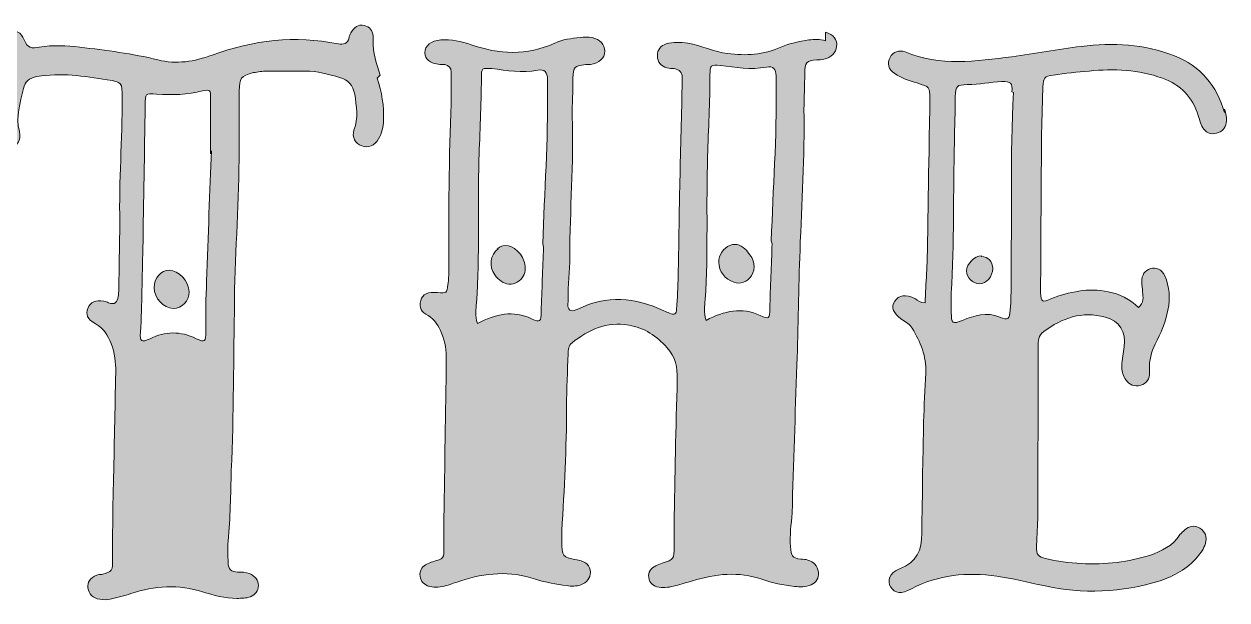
# Model space of a CAD drawing. Header units: inches. Extents: x 168 to 913, y -876 to -204.
# Drawn here: x 540.6 to 901.6, y -657.8 to -484.9 of the extents above; entities that cross this region are included whole.
import ezdxf

# ---------------------------------------------------------------- set-up
doc = ezdxf.new("R2010")
doc.units = ezdxf.units.IN
doc.header["$MEASUREMENT"] = 0
doc.layers.add('Layer 1', color=7, linetype='Continuous')

# ---------------------------------------------------------------- blocks, each defined once
blk = doc.blocks.new('block 3')
at = {"layer": 'Layer 1', "true_color": 0x040404}
h = blk.add_hatch(color=18, dxfattribs=at)
h.dxf.hatch_style = 2
edge = h.paths.add_edge_path()
edge.add_spline(control_points=[(646.55, -501.18), (647.98, -505.24), (648.7, -509.54), (648.46, -513.85), (648.46, -515.76), (647.98, -517.67), (647.03, -519.35), (645.83, -521.5), (643.92, -522.22), (642.01, -521.5), (640.09, -520.78), (638.9, -518.87), (639.62, -516.72), (641.05, -513.13), (640.33, -509.54), (639.85, -505.96), (639.38, -503.33), (637.94, -501.66), (635.31, -500.94), (631.97, -499.98), (628.62, -499.03), (625.03, -499.03), (621.21, -499.03), (617.38, -499.03), (613.56, -499.03), (612.12, -499.03), (610.69, -499.27), (609.49, -499.5), (605.67, -500.46), (605.19, -501.18), (605.19, -505), (605.19, -510.02), (605.19, -515.04), (605.19, -520.06), (605.19, -534.89), (604.23, -549.71), (603.76, -564.53), (603.76, -565.73), (603.76, -566.92), (603.76, -568.12), (603.52, -585.09), (603.52, -602.06), (602.8, -619.04), (602.56, -625.97), (602.56, -633.14), (601.84, -640.08), (601.61, -642.23), (601.84, -644.38), (601.84, -646.53), (601.84, -648.45), (602.8, -649.4), (604.71, -649.4), (605.91, -649.4), (607.1, -649.4), (608.3, -649.88), (609.97, -650.6), (610.93, -651.79), (610.93, -653.47), (610.93, -655.14), (609.97, -656.09), (608.54, -656.81), (607.34, -657.29), (605.91, -657.29), (604.47, -657.29), (600.89, -657.29), (597.54, -656.33), (594.19, -655.38), (587.02, -652.99), (579.85, -653.47), (572.68, -655.86), (570.76, -656.57), (568.61, -657.05), (566.46, -657.53), (565.5, -657.77), (564.31, -657.77), (563.35, -657.53), (561.2, -657.29), (560.01, -655.86), (559.77, -654.18), (559.53, -652.51), (560.48, -651.08), (562.4, -650.36), (562.88, -650.12), (563.35, -650.12), (563.83, -650.12), (567.18, -649.16), (567.18, -649.16), (567.18, -645.34), (567.18, -637.93), (567.18, -630.51), (567.42, -623.1), (567.66, -611.87), (567.89, -600.63), (568.13, -589.39), (568.13, -586.53), (567.89, -583.66), (566.7, -580.79), (565.74, -578.4), (564.55, -576.24), (561.92, -574.81), (559.53, -573.62), (559.05, -571.94), (559.77, -570.27), (560.48, -568.36), (562.16, -567.64), (564.55, -568.12), (565.03, -568.12), (565.5, -568.36), (565.98, -568.6), (567.89, -569.31), (568.61, -568.36), (568.85, -566.68), (569.09, -565.25), (569.09, -563.81), (569.09, -562.38), (569.09, -556.4), (569.33, -550.43), (569.33, -544.45), (569.09, -532.02), (570.05, -519.59), (570.05, -507.15), (570.05, -502.37), (570.05, -502.37), (565.5, -501.66), (558.57, -500.46), (551.64, -499.5), (544.47, -500.7), (542.07, -501.18), (540.88, -502.13), (540.4, -504.29), (539.45, -508.59), (538.01, -512.65), (539.21, -517.2), (539.92, -519.83), (538.49, -521.74), (536.34, -522.22), (534.43, -522.69), (532.27, -521.5), (531.32, -519.11), (530.36, -516.48), (529.88, -513.85), (530.36, -511.22), (530.84, -508.83), (531.32, -506.44), (532.03, -504.05), (533.23, -499.98), (534.19, -495.92), (533.95, -491.62), (533.71, -488.99), (534.66, -487.55), (536.34, -487.07), (538.01, -486.6), (539.69, -487.31), (540.64, -489.7), (541.6, -492.09), (543.03, -492.33), (545.18, -491.85), (549.25, -491.14), (553.31, -491.38), (557.38, -491.85), (565.27, -492.81), (573.16, -493.77), (580.8, -495.68), (586.3, -497.11), (591.8, -496.16), (597.06, -494.24), (609.49, -489.7), (621.92, -488.27), (634.83, -490.9), (636.51, -491.14), (637.7, -490.9), (638.18, -488.99), (638.18, -488.51), (638.42, -488.03), (638.66, -487.55), (639.62, -485.88), (640.81, -484.92), (642.73, -485.4), (644.4, -485.64), (645.12, -486.83), (645.35, -488.51), (645.35, -488.99), (645.35, -489.46), (645.35, -489.94), (645.35, -493.53), (646.31, -496.87), (647.51, -500.22), (647.51, -500.22), (646.55, -501.18), (646.55, -501.18)], knot_values=[0, 0, 0, 0, 1, 1, 1, 2, 2, 2, 3, 3, 3, 4, 4, 4, 5, 5, 5, 6, 6, 6, 7, 7, 7, 8, 8, 8, 9, 9, 9, 10, 10, 10, 11, 11, 11, 12, 12, 12, 13, 13, 13, 14, 14, 14, 15, 15, 15, 16, 16, 16, 17, 17, 17, 18, 18, 18, 19, 19, 19, 20, 20, 20, 21, 21, 21, 22, 22, 22, 23, 23, 23, 24, 24, 24, 25, 25, 25, 26, 26, 26, 27, 27, 27, 28, 28, 28, 29, 29, 29, 30, 30, 30, 31, 31, 31, 32, 32, 32, 33, 33, 33, 34, 34, 34, 35, 35, 35, 36, 36, 36, 37, 37, 37, 38, 38, 38, 39, 39, 39, 40, 40, 40, 41, 41, 41, 42, 42, 42, 43, 43, 43, 44, 44, 44, 45, 45, 45, 46, 46, 46, 47, 47, 47, 48, 48, 48, 49, 49, 49, 50, 50, 50, 51, 51, 51, 52, 52, 52, 53, 53, 53, 54, 54, 54, 55, 55, 55, 56, 56, 56, 57, 57, 57, 58, 58, 58, 59, 59, 59, 60, 60, 60, 61, 61, 61, 62, 62, 62, 63, 63, 63, 63], degree=3, periodic=1)
edge = h.paths.add_edge_path()
edge.add_spline(control_points=[(596.58, -523.89), (596.58, -517.2), (596.58, -512.17), (596.58, -507.15), (596.58, -504.76), (596.58, -504.53), (594.19, -505), (589.65, -506.2), (585.11, -506.2), (580.33, -505.96), (576.98, -505.72), (576.98, -505.72), (576.98, -509.31), (576.74, -523.65), (576.5, -537.99), (576.26, -552.34), (576.02, -560.71), (576.02, -569.07), (575.55, -577.44), (575.31, -580.31), (575.79, -580.55), (578.41, -579.35), (582.96, -577.2), (587.5, -576.96), (592.28, -579.35), (594.91, -580.55), (595.15, -580.31), (595.15, -577.2), (595.15, -572.18), (595.15, -567.16), (595.39, -562.14), (595.87, -548.51), (596.34, -534.89), (596.82, -522.93), (596.82, -522.93), (596.58, -523.89), (596.58, -523.89)], knot_values=[0, 0, 0, 0, 1, 1, 1, 2, 2, 2, 3, 3, 3, 4, 4, 4, 5, 5, 5, 6, 6, 6, 7, 7, 7, 8, 8, 8, 9, 9, 9, 10, 10, 10, 11, 11, 11, 12, 12, 12, 12], degree=3, periodic=1)
edge = h.paths.add_edge_path()
edge.add_spline(control_points=[(590.13, -565.25), (590.13, -568.12), (587.98, -570.27), (585.35, -570.27), (582.48, -570.27), (579.61, -567.16), (579.61, -564.05), (579.61, -561.18), (581.76, -558.79), (584.15, -558.79), (587.02, -558.79), (590.13, -562.14), (590.13, -565.25)], knot_values=[0, 0, 0, 0, 1, 1, 1, 2, 2, 2, 3, 3, 3, 4, 4, 4, 4], degree=3, periodic=1)
h = blk.add_hatch(color=18, dxfattribs=at)
h.dxf.hatch_style = 2
edge = h.paths.add_edge_path()
edge.add_spline(control_points=[(781.14, -487.31), (783.53, -488.03), (784.72, -489.7), (784.49, -491.62), (784.25, -493.53), (782.81, -494.96), (780.66, -495.44), (779.94, -495.68), (779.23, -495.68), (778.51, -495.68), (775.4, -495.92), (774.92, -496.4), (774.92, -499.74), (774.92, -503.33), (774.68, -506.92), (774.68, -510.5), (774.92, -524.61), (773.97, -538.71), (773.49, -552.82), (773.01, -564.29), (773.01, -575.77), (772.53, -587.24), (772.05, -602.06), (771.58, -616.89), (771.1, -631.71), (770.86, -635.06), (770.38, -638.4), (770.62, -641.75), (770.86, -644.62), (771.1, -645.1), (773.73, -645.57), (774.44, -645.57), (775.16, -645.57), (775.88, -645.81), (777.55, -646.29), (778.75, -647.49), (778.99, -649.4), (779.23, -651.31), (778.27, -652.51), (776.84, -653.23), (775.16, -653.94), (773.49, -653.94), (771.81, -653.7), (768.47, -653.23), (765.12, -652.75), (762.01, -651.55), (755.08, -649.16), (748.15, -649.88), (741.21, -652.03), (739.54, -652.51), (737.87, -652.99), (736.19, -653.47), (734.52, -653.94), (732.85, -654.18), (731.17, -653.94), (729.5, -653.7), (728.3, -652.75), (728.07, -651.08), (727.83, -649.4), (728.78, -648.21), (730.22, -647.49), (730.69, -647.25), (731.41, -647.01), (732.13, -646.77), (735.71, -645.57), (735.71, -645.57), (735.71, -641.75), (735.71, -639.6), (735.71, -637.45), (735.71, -635.3), (735.95, -620.71), (736.19, -606.13), (736.67, -591.55), (736.67, -587.96), (736.19, -584.85), (733.56, -581.98), (730.46, -578.64), (726.87, -576.01), (722.09, -575.29), (715.39, -574.09), (710.14, -576.72), (705.11, -580.55), (703.92, -581.51), (703.92, -582.7), (703.92, -583.9), (703.68, -589.15), (703.44, -594.42), (703.44, -599.67), (703.44, -612.11), (702.72, -624.54), (702.01, -636.97), (702.01, -637.93), (702.01, -638.88), (702.01, -639.84), (702.01, -644.86), (702.01, -644.86), (707.03, -645.81), (709.18, -646.29), (710.61, -647.49), (710.61, -649.4), (710.61, -651.31), (709.42, -652.51), (707.74, -653.23), (706.31, -653.7), (704.87, -653.7), (703.44, -653.47), (700.33, -652.99), (697.23, -652.51), (694.12, -651.55), (686.47, -648.92), (679.05, -649.64), (671.65, -652.03), (670.21, -652.51), (668.78, -652.99), (667.34, -653.47), (665.67, -653.94), (663.99, -654.18), (662.32, -653.7), (660.65, -653.23), (659.69, -652.27), (659.45, -650.6), (659.21, -649.16), (659.93, -647.97), (661.13, -647.25), (661.84, -646.77), (662.56, -646.53), (663.28, -646.29), (666.62, -645.34), (666.62, -645.34), (666.62, -641.75), (666.62, -638.88), (666.62, -636.01), (666.62, -633.14), (666.86, -617.36), (667.1, -601.59), (667.34, -585.81), (667.34, -582.94), (667.1, -580.31), (665.91, -577.68), (664.95, -575.53), (663.99, -573.62), (661.84, -572.42), (659.93, -571.46), (658.97, -570.03), (659.69, -567.88), (660.17, -565.97), (661.84, -565.25), (664.71, -565.49), (667.34, -565.73), (667.58, -565.73), (667.82, -563.1), (668.06, -561.66), (668.06, -560.23), (668.06, -558.79), (668.06, -547.8), (668.06, -536.8), (668.3, -525.8), (668.3, -517.91), (669.01, -510.02), (668.78, -502.13), (668.78, -501.18), (668.78, -500.22), (668.78, -499.27), (668.78, -498.07), (668.06, -497.35), (666.86, -497.11), (666.38, -497.11), (665.91, -497.11), (665.43, -497.11), (662.32, -496.63), (660.89, -495.44), (660.89, -493.53), (660.89, -491.38), (662.8, -489.94), (665.67, -489.7), (668.78, -489.46), (671.88, -490.18), (674.75, -491.14), (683.12, -494.01), (691.49, -494.48), (699.86, -490.66), (702.25, -489.46), (704.87, -489.23), (707.5, -488.99), (708.7, -488.75), (709.9, -488.75), (711.09, -488.99), (713.48, -489.46), (714.92, -491.14), (714.92, -493.05), (714.92, -495.2), (713.24, -496.63), (710.61, -497.11), (710.14, -497.11), (709.66, -497.11), (709.18, -497.11), (705.83, -497.35), (705.35, -497.83), (705.35, -501.18), (705.35, -505), (705.11, -508.83), (705.11, -512.65), (705.59, -526.76), (704.4, -540.63), (704.4, -554.73), (704.4, -559.03), (703.68, -563.33), (703.92, -567.64), (703.92, -568.6), (703.44, -569.79), (704.4, -570.75), (705.35, -571.23), (706.07, -570.75), (706.79, -570.51), (715.39, -566.2), (724, -566.92), (732.61, -570.99), (733.32, -571.23), (733.8, -571.46), (734.28, -571.7), (735.71, -572.42), (736.43, -571.94), (736.43, -570.51), (736.67, -567.16), (736.91, -563.81), (736.91, -560.47), (737.15, -551.62), (737.15, -542.78), (737.39, -533.93), (737.63, -523.89), (737.87, -513.85), (738.11, -503.81), (738.11, -502.85), (738.11, -501.9), (738.11, -500.94), (738.11, -499.5), (737.39, -498.55), (735.71, -498.31), (735, -498.31), (734.28, -498.31), (733.56, -498.07), (731.89, -497.59), (730.69, -496.4), (730.69, -494.48), (730.69, -492.57), (731.65, -491.38), (733.32, -490.9), (735.48, -490.18), (737.63, -490.42), (739.78, -490.66), (743.84, -491.38), (747.67, -493.29), (751.73, -493.77), (757.23, -494.48), (762.49, -494.24), (767.75, -491.85), (770.38, -490.66), (773.25, -490.18), (776.12, -489.7), (777.79, -489.46), (779.47, -489.46), (781.14, -489.94), (781.14, -489.94), (781.14, -487.31), (781.14, -487.31)], knot_values=[0, 0, 0, 0, 1, 1, 1, 2, 2, 2, 3, 3, 3, 4, 4, 4, 5, 5, 5, 6, 6, 6, 7, 7, 7, 8, 8, 8, 9, 9, 9, 10, 10, 10, 11, 11, 11, 12, 12, 12, 13, 13, 13, 14, 14, 14, 15, 15, 15, 16, 16, 16, 17, 17, 17, 18, 18, 18, 19, 19, 19, 20, 20, 20, 21, 21, 21, 22, 22, 22, 23, 23, 23, 24, 24, 24, 25, 25, 25, 26, 26, 26, 27, 27, 27, 28, 28, 28, 29, 29, 29, 30, 30, 30, 31, 31, 31, 32, 32, 32, 33, 33, 33, 34, 34, 34, 35, 35, 35, 36, 36, 36, 37, 37, 37, 38, 38, 38, 39, 39, 39, 40, 40, 40, 41, 41, 41, 42, 42, 42, 43, 43, 43, 44, 44, 44, 45, 45, 45, 46, 46, 46, 47, 47, 47, 48, 48, 48, 49, 49, 49, 50, 50, 50, 51, 51, 51, 52, 52, 52, 53, 53, 53, 54, 54, 54, 55, 55, 55, 56, 56, 56, 57, 57, 57, 58, 58, 58, 59, 59, 59, 60, 60, 60, 61, 61, 61, 62, 62, 62, 63, 63, 63, 64, 64, 64, 65, 65, 65, 66, 66, 66, 67, 67, 67, 68, 68, 68, 69, 69, 69, 70, 70, 70, 71, 71, 71, 72, 72, 72, 73, 73, 73, 74, 74, 74, 75, 75, 75, 76, 76, 76, 77, 77, 77, 78, 78, 78, 79, 79, 79, 80, 80, 80, 81, 81, 81, 82, 82, 82, 83, 83, 83, 84, 84, 84, 85, 85, 85, 86, 86, 86, 87, 87, 87, 88, 88, 88, 88], degree=3, periodic=1)
edge = h.paths.add_edge_path()
edge.add_spline(control_points=[(696.27, -550.9), (696.75, -535.36), (697.94, -519.83), (697.7, -504.29), (697.7, -503.33), (697.7, -502.37), (697.7, -501.42), (697.7, -499.5), (696.75, -498.31), (694.83, -498.79), (690.05, -499.74), (685.51, -498.79), (680.97, -498.31), (678.1, -498.07), (677.86, -498.07), (677.86, -501.18), (677.86, -509.31), (677.38, -517.43), (677.14, -525.56), (676.66, -539.91), (677.38, -554.25), (676.43, -568.6), (676.19, -570.51), (675.95, -572.42), (676.66, -574.81), (682.16, -571.94), (687.42, -570.75), (692.92, -573.38), (695.55, -574.57), (695.79, -574.33), (695.79, -571.23), (696.03, -564.77), (696.27, -558.32), (696.51, -551.86), (696.51, -551.86), (696.27, -550.9), (696.27, -550.9)], knot_values=[0, 0, 0, 0, 1, 1, 1, 2, 2, 2, 3, 3, 3, 4, 4, 4, 5, 5, 5, 6, 6, 6, 7, 7, 7, 8, 8, 8, 9, 9, 9, 10, 10, 10, 11, 11, 11, 12, 12, 12, 12], degree=3, periodic=1)
edge = h.paths.add_edge_path()
edge.add_spline(control_points=[(682.64, -552.34), (684.79, -550.66), (687.18, -551.14), (689.57, -554.01), (690.53, -555.21), (691.01, -556.64), (691.01, -558.32), (691.01, -559.99), (690.29, -561.42), (688.62, -562.38), (686.95, -563.33), (685.27, -563.1), (683.84, -562.14), (683.12, -561.66), (682.4, -560.94), (681.92, -560.23), (680.01, -557.6), (680.49, -554.25), (682.88, -552.34), (682.88, -552.34), (682.64, -552.34), (682.64, -552.34)], knot_values=[0, 0, 0, 0, 1, 1, 1, 2, 2, 2, 3, 3, 3, 4, 4, 4, 5, 5, 5, 6, 6, 6, 7, 7, 7, 7], degree=3, periodic=1)
edge = h.paths.add_edge_path()
edge.add_spline(control_points=[(764.88, -549.95), (765.36, -534.41), (766.56, -518.87), (766.32, -503.33), (766.32, -502.37), (766.32, -501.42), (766.32, -500.46), (766.32, -498.55), (765.36, -497.35), (763.45, -497.83), (758.67, -498.79), (754.12, -497.83), (749.58, -497.35), (746.71, -497.11), (746.47, -497.11), (746.47, -500.22), (746.47, -508.35), (745.99, -516.48), (745.76, -524.61), (745.28, -538.95), (745.99, -553.3), (745.04, -567.64), (744.8, -569.55), (744.56, -571.46), (745.28, -573.85), (750.78, -570.99), (756.04, -569.79), (761.53, -572.42), (764.16, -573.62), (764.4, -573.38), (764.4, -570.27), (764.64, -563.81), (764.88, -557.36), (765.12, -550.9), (765.12, -550.9), (764.88, -549.95), (764.88, -549.95)], knot_values=[0, 0, 0, 0, 1, 1, 1, 2, 2, 2, 3, 3, 3, 4, 4, 4, 5, 5, 5, 6, 6, 6, 7, 7, 7, 8, 8, 8, 9, 9, 9, 10, 10, 10, 11, 11, 11, 12, 12, 12, 12], degree=3, periodic=1)
edge = h.paths.add_edge_path()
edge.add_spline(control_points=[(757.71, -553.3), (759.86, -555.45), (760.34, -558.32), (758.9, -560.47), (757.71, -562.38), (755.56, -563.1), (753.65, -562.38), (751.02, -561.66), (749.1, -559.03), (749.1, -556.4), (749.1, -554.25), (750.54, -552.1), (752.45, -551.38), (754.6, -550.43), (756.04, -551.62), (757.47, -552.82), (757.47, -552.82), (757.71, -553.3), (757.71, -553.3)], knot_values=[0, 0, 0, 0, 1, 1, 1, 2, 2, 2, 3, 3, 3, 4, 4, 4, 5, 5, 5, 6, 6, 6, 6], degree=3, periodic=1)
h = blk.add_hatch(color=18, dxfattribs=at)
h.dxf.hatch_style = 2
edge = h.paths.add_edge_path()
edge.add_spline(control_points=[(900.91, -510.5), (901.38, -511.7), (901.62, -513.13), (901.38, -514.57), (901.14, -516.24), (900.19, -517.2), (898.51, -517.67), (896.84, -518.15), (895.65, -517.67), (894.69, -516.48), (893.73, -515.28), (893.5, -513.85), (893.02, -512.41), (891.34, -506.92), (887.76, -503.09), (882.26, -501.18), (875.09, -498.55), (867.68, -498.31), (860.26, -499.03), (856.68, -499.27), (853.09, -499.74), (849.51, -500.22), (846.64, -500.7), (846.64, -500.94), (846.4, -503.81), (845.68, -523.41), (845.92, -543.02), (845.68, -562.62), (845.68, -563.57), (845.68, -564.53), (845.68, -565.49), (845.92, -568.36), (846.16, -568.6), (848.79, -567.4), (854.29, -565.25), (860.02, -564.05), (866, -565.25), (869.35, -565.97), (872.46, -567.4), (875.09, -570.03), (876.76, -568.6), (876.52, -566.92), (876.28, -565.25), (876.28, -564.29), (876.04, -563.33), (876.04, -562.38), (876.04, -560.23), (877, -558.79), (878.67, -558.32), (880.35, -557.84), (882.02, -558.55), (882.98, -560.47), (884.41, -563.81), (884.65, -567.16), (883.93, -570.75), (883.21, -574.33), (881.78, -577.68), (880.11, -581.03), (878.91, -583.42), (878.2, -585.81), (878.43, -588.68), (878.43, -589.15), (878.43, -589.63), (878.43, -590.11), (878.2, -592.02), (877, -593.22), (875.09, -593.46), (873.17, -593.7), (871.98, -592.74), (871.02, -591.31), (870.3, -590.11), (870.07, -588.92), (870.07, -587.48), (870.07, -585.57), (870.54, -583.66), (870.78, -581.75), (871.5, -577.2), (869.35, -574.09), (865.05, -572.9), (858.11, -570.99), (852.14, -573.14), (846.64, -577.2), (844.96, -578.4), (844.96, -580.07), (844.96, -581.75), (844.96, -590.11), (844.96, -598.48), (844.96, -606.85), (844.72, -618.56), (845.2, -630.27), (844.48, -641.75), (844.25, -644.14), (845.2, -644.86), (847.12, -645.34), (854.29, -647.01), (861.46, -647.25), (868.63, -646.53), (871.98, -646.05), (875.33, -645.34), (878.43, -644.38), (882.02, -643.18), (885.37, -641.51), (887.52, -638.17), (888, -637.69), (888.47, -637.21), (888.95, -636.73), (890.39, -635.54), (891.82, -635.3), (893.5, -636.25), (895.17, -637.21), (895.65, -638.88), (895.17, -640.79), (894.69, -642.47), (893.73, -643.66), (892.78, -644.86), (889.67, -648.45), (885.84, -650.6), (881.54, -652.03), (870.07, -655.62), (858.35, -656.09), (846.64, -653.47), (841.86, -652.51), (837.31, -651.31), (832.53, -650.6), (823.69, -649.4), (815.08, -650.12), (806.95, -654.42), (803.84, -656.09), (801.93, -655.86), (800.74, -653.94), (799.54, -652.03), (800.26, -649.64), (803.37, -648.45), (808.63, -646.29), (810.06, -642.95), (810.06, -637.69), (810.06, -631.47), (810.3, -625.26), (810.3, -619.04), (810.54, -609.24), (810.54, -599.44), (811.26, -589.63), (811.49, -584.61), (809.58, -580.31), (807.19, -576.24), (806.47, -575.05), (805.28, -574.33), (804.08, -573.62), (801.45, -571.7), (800.74, -570.03), (801.93, -568.12), (803.13, -566.2), (805.04, -565.97), (808.15, -567.4), (808.87, -567.88), (809.58, -568.6), (811.02, -568.6), (811.26, -562.62), (811.73, -556.88), (811.73, -551.14), (811.97, -542.06), (811.97, -532.97), (812.21, -523.89), (812.21, -518.39), (812.45, -512.89), (812.45, -507.39), (812.45, -503.81), (812.45, -503.81), (808.63, -502.61), (806.23, -501.9), (803.84, -501.18), (801.93, -499.74), (800.02, -498.55), (799.54, -496.63), (800.5, -494.96), (801.45, -493.29), (803.13, -492.57), (805.04, -493.29), (815.56, -497.59), (826.32, -496.16), (837.08, -494.72), (844.01, -493.77), (850.94, -492.57), (857.87, -491.62), (867.44, -490.42), (876.76, -490.9), (885.84, -494.48), (893.73, -497.59), (898.51, -503.33), (900.91, -511.46), (900.91, -511.46), (900.91, -510.5), (900.91, -510.5)], knot_values=[0, 0, 0, 0, 1, 1, 1, 2, 2, 2, 3, 3, 3, 4, 4, 4, 5, 5, 5, 6, 6, 6, 7, 7, 7, 8, 8, 8, 9, 9, 9, 10, 10, 10, 11, 11, 11, 12, 12, 12, 13, 13, 13, 14, 14, 14, 15, 15, 15, 16, 16, 16, 17, 17, 17, 18, 18, 18, 19, 19, 19, 20, 20, 20, 21, 21, 21, 22, 22, 22, 23, 23, 23, 24, 24, 24, 25, 25, 25, 26, 26, 26, 27, 27, 27, 28, 28, 28, 29, 29, 29, 30, 30, 30, 31, 31, 31, 32, 32, 32, 33, 33, 33, 34, 34, 34, 35, 35, 35, 36, 36, 36, 37, 37, 37, 38, 38, 38, 39, 39, 39, 40, 40, 40, 41, 41, 41, 42, 42, 42, 43, 43, 43, 44, 44, 44, 45, 45, 45, 46, 46, 46, 47, 47, 47, 48, 48, 48, 49, 49, 49, 50, 50, 50, 51, 51, 51, 52, 52, 52, 53, 53, 53, 54, 54, 54, 55, 55, 55, 56, 56, 56, 57, 57, 57, 58, 58, 58, 59, 59, 59, 60, 60, 60, 61, 61, 61, 62, 62, 62, 63, 63, 63, 64, 64, 64, 64], degree=3, periodic=1)
edge = h.paths.add_edge_path()
edge.add_spline(control_points=[(837.08, -505.24), (837.31, -502.61), (836.84, -502.13), (833.97, -502.13), (830.62, -502.37), (827.27, -503.09), (823.69, -503.09), (820.58, -503.09), (820.1, -503.57), (820.1, -506.68), (820.1, -511.22), (819.86, -515.76), (819.86, -520.3), (819.38, -535.36), (819.86, -550.66), (818.9, -565.73), (818.9, -567.64), (818.9, -569.55), (818.9, -571.46), (818.9, -574.81), (819.14, -575.05), (822.25, -573.85), (825.84, -572.42), (829.42, -571.23), (833.49, -572.9), (835.88, -573.85), (836.36, -573.62), (836.6, -570.75), (836.84, -567.88), (836.84, -565.01), (836.84, -562.14), (837.08, -543.25), (836.6, -524.37), (837.55, -505.48), (837.55, -505.48), (837.08, -505.24), (837.08, -505.24)], knot_values=[0, 0, 0, 0, 1, 1, 1, 2, 2, 2, 3, 3, 3, 4, 4, 4, 5, 5, 5, 6, 6, 6, 7, 7, 7, 8, 8, 8, 9, 9, 9, 10, 10, 10, 11, 11, 11, 12, 12, 12, 12], degree=3, periodic=1)
edge = h.paths.add_edge_path()
edge.add_spline(control_points=[(827.99, -554.73), (829.9, -554.73), (831.34, -556.16), (831.34, -558.32), (831.34, -560.71), (829.42, -562.86), (827.27, -562.86), (825.36, -562.86), (823.45, -560.94), (823.45, -559.03), (823.45, -556.88), (825.84, -554.49), (827.99, -554.49), (827.99, -554.49), (827.99, -554.73), (827.99, -554.73)], knot_values=[0, 0, 0, 0, 1, 1, 1, 2, 2, 2, 3, 3, 3, 4, 4, 4, 5, 5, 5, 5], degree=3, periodic=1)
at = {"layer": 'Layer 1', "lineweight": 0}
for points, knots in [([(646.55, -501.18), (647.98, -505.24), (648.7, -509.54), (648.46, -513.85), (648.46, -515.76), (647.98, -517.67), (647.03, -519.35), (645.83, -521.5), (643.92, -522.22), (642.01, -521.5), (640.09, -520.78), (638.9, -518.87), (639.62, -516.72), (641.05, -513.13), (640.33, -509.54), (639.85, -505.96), (639.38, -503.33), (637.94, -501.66), (635.31, -500.94), (631.97, -499.98), (628.62, -499.03), (625.03, -499.03), (621.21, -499.03), (617.38, -499.03), (613.56, -499.03), (612.12, -499.03), (610.69, -499.27), (609.49, -499.5), (605.67, -500.46), (605.19, -501.18), (605.19, -505), (605.19, -510.02), (605.19, -515.04), (605.19, -520.06), (605.19, -534.89), (604.23, -549.71), (603.76, -564.53), (603.76, -565.73), (603.76, -566.92), (603.76, -568.12), (603.52, -585.09), (603.52, -602.06), (602.8, -619.04), (602.56, -625.97), (602.56, -633.14), (601.84, -640.08), (601.61, -642.23), (601.84, -644.38), (601.84, -646.53), (601.84, -648.45), (602.8, -649.4), (604.71, -649.4), (605.91, -649.4), (607.1, -649.4), (608.3, -649.88), (609.97, -650.6), (610.93, -651.79), (610.93, -653.47), (610.93, -655.14), (609.97, -656.09), (608.54, -656.81), (607.34, -657.29), (605.91, -657.29), (604.47, -657.29), (600.89, -657.29), (597.54, -656.33), (594.19, -655.38), (587.02, -652.99), (579.85, -653.47), (572.68, -655.86), (570.76, -656.57), (568.61, -657.05), (566.46, -657.53), (565.5, -657.77), (564.31, -657.77), (563.35, -657.53), (561.2, -657.29), (560.01, -655.86), (559.77, -654.18), (559.53, -652.51), (560.48, -651.08), (562.4, -650.36), (562.88, -650.12), (563.35, -650.12), (563.83, -650.12), (567.18, -649.16), (567.18, -649.16), (567.18, -645.34), (567.18, -637.93), (567.18, -630.51), (567.42, -623.1), (567.66, -611.87), (567.89, -600.63), (568.13, -589.39), (568.13, -586.53), (567.89, -583.66), (566.7, -580.79), (565.74, -578.4), (564.55, -576.24), (561.92, -574.81), (559.53, -573.62), (559.05, -571.94), (559.77, -570.27), (560.48, -568.36), (562.16, -567.64), (564.55, -568.12), (565.03, -568.12), (565.5, -568.36), (565.98, -568.6), (567.89, -569.31), (568.61, -568.36), (568.85, -566.68), (569.09, -565.25), (569.09, -563.81), (569.09, -562.38), (569.09, -556.4), (569.33, -550.43), (569.33, -544.45), (569.09, -532.02), (570.05, -519.59), (570.05, -507.15), (570.05, -502.37), (570.05, -502.37), (565.5, -501.66), (558.57, -500.46), (551.64, -499.5), (544.47, -500.7), (542.07, -501.18), (540.88, -502.13), (540.4, -504.29), (539.45, -508.59), (538.01, -512.65), (539.21, -517.2), (539.92, -519.83), (538.49, -521.74), (536.34, -522.22), (534.43, -522.69), (532.27, -521.5), (531.32, -519.11), (530.36, -516.48), (529.88, -513.85), (530.36, -511.22), (530.84, -508.83), (531.32, -506.44), (532.03, -504.05), (533.23, -499.98), (534.19, -495.92), (533.95, -491.62), (533.71, -488.99), (534.66, -487.55), (536.34, -487.07), (538.01, -486.6), (539.69, -487.31), (540.64, -489.7), (541.6, -492.09), (543.03, -492.33), (545.18, -491.85), (549.25, -491.14), (553.31, -491.38), (557.38, -491.85), (565.27, -492.81), (573.16, -493.77), (580.8, -495.68), (586.3, -497.11), (591.8, -496.16), (597.06, -494.24), (609.49, -489.7), (621.92, -488.27), (634.83, -490.9), (636.51, -491.14), (637.7, -490.9), (638.18, -488.99), (638.18, -488.51), (638.42, -488.03), (638.66, -487.55), (639.62, -485.88), (640.81, -484.92), (642.73, -485.4), (644.4, -485.64), (645.12, -486.83), (645.35, -488.51), (645.35, -488.99), (645.35, -489.46), (645.35, -489.94), (645.35, -493.53), (646.31, -496.87), (647.51, -500.22), (647.51, -500.22), (646.55, -501.18), (646.55, -501.18)], [0, 0, 0, 0, 1, 1, 1, 2, 2, 2, 3, 3, 3, 4, 4, 4, 5, 5, 5, 6, 6, 6, 7, 7, 7, 8, 8, 8, 9, 9, 9, 10, 10, 10, 11, 11, 11, 12, 12, 12, 13, 13, 13, 14, 14, 14, 15, 15, 15, 16, 16, 16, 17, 17, 17, 18, 18, 18, 19, 19, 19, 20, 20, 20, 21, 21, 21, 22, 22, 22, 23, 23, 23, 24, 24, 24, 25, 25, 25, 26, 26, 26, 27, 27, 27, 28, 28, 28, 29, 29, 29, 30, 30, 30, 31, 31, 31, 32, 32, 32, 33, 33, 33, 34, 34, 34, 35, 35, 35, 36, 36, 36, 37, 37, 37, 38, 38, 38, 39, 39, 39, 40, 40, 40, 41, 41, 41, 42, 42, 42, 43, 43, 43, 44, 44, 44, 45, 45, 45, 46, 46, 46, 47, 47, 47, 48, 48, 48, 49, 49, 49, 50, 50, 50, 51, 51, 51, 52, 52, 52, 53, 53, 53, 54, 54, 54, 55, 55, 55, 56, 56, 56, 57, 57, 57, 58, 58, 58, 59, 59, 59, 60, 60, 60, 61, 61, 61, 62, 62, 62, 63, 63, 63, 63]), ([(781.14, -487.31), (783.53, -488.03), (784.72, -489.7), (784.49, -491.62), (784.25, -493.53), (782.81, -494.96), (780.66, -495.44), (779.94, -495.68), (779.23, -495.68), (778.51, -495.68), (775.4, -495.92), (774.92, -496.4), (774.92, -499.74), (774.92, -503.33), (774.68, -506.92), (774.68, -510.5), (774.92, -524.61), (773.97, -538.71), (773.49, -552.82), (773.01, -564.29), (773.01, -575.77), (772.53, -587.24), (772.05, -602.06), (771.58, -616.89), (771.1, -631.71), (770.86, -635.06), (770.38, -638.4), (770.62, -641.75), (770.86, -644.62), (771.1, -645.1), (773.73, -645.57), (774.44, -645.57), (775.16, -645.57), (775.88, -645.81), (777.55, -646.29), (778.75, -647.49), (778.99, -649.4), (779.23, -651.31), (778.27, -652.51), (776.84, -653.23), (775.16, -653.94), (773.49, -653.94), (771.81, -653.7), (768.47, -653.23), (765.12, -652.75), (762.01, -651.55), (755.08, -649.16), (748.15, -649.88), (741.21, -652.03), (739.54, -652.51), (737.87, -652.99), (736.19, -653.47), (734.52, -653.94), (732.85, -654.18), (731.17, -653.94), (729.5, -653.7), (728.3, -652.75), (728.07, -651.08), (727.83, -649.4), (728.78, -648.21), (730.22, -647.49), (730.69, -647.25), (731.41, -647.01), (732.13, -646.77), (735.71, -645.57), (735.71, -645.57), (735.71, -641.75), (735.71, -639.6), (735.71, -637.45), (735.71, -635.3), (735.95, -620.71), (736.19, -606.13), (736.67, -591.55), (736.67, -587.96), (736.19, -584.85), (733.56, -581.98), (730.46, -578.64), (726.87, -576.01), (722.09, -575.29), (715.39, -574.09), (710.14, -576.72), (705.11, -580.55), (703.92, -581.51), (703.92, -582.7), (703.92, -583.9), (703.68, -589.15), (703.44, -594.42), (703.44, -599.67), (703.44, -612.11), (702.72, -624.54), (702.01, -636.97), (702.01, -637.93), (702.01, -638.88), (702.01, -639.84), (702.01, -644.86), (702.01, -644.86), (707.03, -645.81), (709.18, -646.29), (710.61, -647.49), (710.61, -649.4), (710.61, -651.31), (709.42, -652.51), (707.74, -653.23), (706.31, -653.7), (704.87, -653.7), (703.44, -653.47), (700.33, -652.99), (697.23, -652.51), (694.12, -651.55), (686.47, -648.92), (679.05, -649.64), (671.65, -652.03), (670.21, -652.51), (668.78, -652.99), (667.34, -653.47), (665.67, -653.94), (663.99, -654.18), (662.32, -653.7), (660.65, -653.23), (659.69, -652.27), (659.45, -650.6), (659.21, -649.16), (659.93, -647.97), (661.13, -647.25), (661.84, -646.77), (662.56, -646.53), (663.28, -646.29), (666.62, -645.34), (666.62, -645.34), (666.62, -641.75), (666.62, -638.88), (666.62, -636.01), (666.62, -633.14), (666.86, -617.36), (667.1, -601.59), (667.34, -585.81), (667.34, -582.94), (667.1, -580.31), (665.91, -577.68), (664.95, -575.53), (663.99, -573.62), (661.84, -572.42), (659.93, -571.46), (658.97, -570.03), (659.69, -567.88), (660.17, -565.97), (661.84, -565.25), (664.71, -565.49), (667.34, -565.73), (667.58, -565.73), (667.82, -563.1), (668.06, -561.66), (668.06, -560.23), (668.06, -558.79), (668.06, -547.8), (668.06, -536.8), (668.3, -525.8), (668.3, -517.91), (669.01, -510.02), (668.78, -502.13), (668.78, -501.18), (668.78, -500.22), (668.78, -499.27), (668.78, -498.07), (668.06, -497.35), (666.86, -497.11), (666.38, -497.11), (665.91, -497.11), (665.43, -497.11), (662.32, -496.63), (660.89, -495.44), (660.89, -493.53), (660.89, -491.38), (662.8, -489.94), (665.67, -489.7), (668.78, -489.46), (671.88, -490.18), (674.75, -491.14), (683.12, -494.01), (691.49, -494.48), (699.86, -490.66), (702.25, -489.46), (704.87, -489.23), (707.5, -488.99), (708.7, -488.75), (709.9, -488.75), (711.09, -488.99), (713.48, -489.46), (714.92, -491.14), (714.92, -493.05), (714.92, -495.2), (713.24, -496.63), (710.61, -497.11), (710.14, -497.11), (709.66, -497.11), (709.18, -497.11), (705.83, -497.35), (705.35, -497.83), (705.35, -501.18), (705.35, -505), (705.11, -508.83), (705.11, -512.65), (705.59, -526.76), (704.4, -540.63), (704.4, -554.73), (704.4, -559.03), (703.68, -563.33), (703.92, -567.64), (703.92, -568.6), (703.44, -569.79), (704.4, -570.75), (705.35, -571.23), (706.07, -570.75), (706.79, -570.51), (715.39, -566.2), (724, -566.92), (732.61, -570.99), (733.32, -571.23), (733.8, -571.46), (734.28, -571.7), (735.71, -572.42), (736.43, -571.94), (736.43, -570.51), (736.67, -567.16), (736.91, -563.81), (736.91, -560.47), (737.15, -551.62), (737.15, -542.78), (737.39, -533.93), (737.63, -523.89), (737.87, -513.85), (738.11, -503.81), (738.11, -502.85), (738.11, -501.9), (738.11, -500.94), (738.11, -499.5), (737.39, -498.55), (735.71, -498.31), (735, -498.31), (734.28, -498.31), (733.56, -498.07), (731.89, -497.59), (730.69, -496.4), (730.69, -494.48), (730.69, -492.57), (731.65, -491.38), (733.32, -490.9), (735.48, -490.18), (737.63, -490.42), (739.78, -490.66), (743.84, -491.38), (747.67, -493.29), (751.73, -493.77), (757.23, -494.48), (762.49, -494.24), (767.75, -491.85), (770.38, -490.66), (773.25, -490.18), (776.12, -489.7), (777.79, -489.46), (779.47, -489.46), (781.14, -489.94), (781.14, -489.94), (781.14, -487.31), (781.14, -487.31)], [0, 0, 0, 0, 1, 1, 1, 2, 2, 2, 3, 3, 3, 4, 4, 4, 5, 5, 5, 6, 6, 6, 7, 7, 7, 8, 8, 8, 9, 9, 9, 10, 10, 10, 11, 11, 11, 12, 12, 12, 13, 13, 13, 14, 14, 14, 15, 15, 15, 16, 16, 16, 17, 17, 17, 18, 18, 18, 19, 19, 19, 20, 20, 20, 21, 21, 21, 22, 22, 22, 23, 23, 23, 24, 24, 24, 25, 25, 25, 26, 26, 26, 27, 27, 27, 28, 28, 28, 29, 29, 29, 30, 30, 30, 31, 31, 31, 32, 32, 32, 33, 33, 33, 34, 34, 34, 35, 35, 35, 36, 36, 36, 37, 37, 37, 38, 38, 38, 39, 39, 39, 40, 40, 40, 41, 41, 41, 42, 42, 42, 43, 43, 43, 44, 44, 44, 45, 45, 45, 46, 46, 46, 47, 47, 47, 48, 48, 48, 49, 49, 49, 50, 50, 50, 51, 51, 51, 52, 52, 52, 53, 53, 53, 54, 54, 54, 55, 55, 55, 56, 56, 56, 57, 57, 57, 58, 58, 58, 59, 59, 59, 60, 60, 60, 61, 61, 61, 62, 62, 62, 63, 63, 63, 64, 64, 64, 65, 65, 65, 66, 66, 66, 67, 67, 67, 68, 68, 68, 69, 69, 69, 70, 70, 70, 71, 71, 71, 72, 72, 72, 73, 73, 73, 74, 74, 74, 75, 75, 75, 76, 76, 76, 77, 77, 77, 78, 78, 78, 79, 79, 79, 80, 80, 80, 81, 81, 81, 82, 82, 82, 83, 83, 83, 84, 84, 84, 85, 85, 85, 86, 86, 86, 87, 87, 87, 88, 88, 88, 88]), ([(900.91, -510.5), (901.38, -511.7), (901.62, -513.13), (901.38, -514.57), (901.14, -516.24), (900.19, -517.2), (898.51, -517.67), (896.84, -518.15), (895.65, -517.67), (894.69, -516.48), (893.73, -515.28), (893.5, -513.85), (893.02, -512.41), (891.34, -506.92), (887.76, -503.09), (882.26, -501.18), (875.09, -498.55), (867.68, -498.31), (860.26, -499.03), (856.68, -499.27), (853.09, -499.74), (849.51, -500.22), (846.64, -500.7), (846.64, -500.94), (846.4, -503.81), (845.68, -523.41), (845.92, -543.02), (845.68, -562.62), (845.68, -563.57), (845.68, -564.53), (845.68, -565.49), (845.92, -568.36), (846.16, -568.6), (848.79, -567.4), (854.29, -565.25), (860.02, -564.05), (866, -565.25), (869.35, -565.97), (872.46, -567.4), (875.09, -570.03), (876.76, -568.6), (876.52, -566.92), (876.28, -565.25), (876.28, -564.29), (876.04, -563.33), (876.04, -562.38), (876.04, -560.23), (877, -558.79), (878.67, -558.32), (880.35, -557.84), (882.02, -558.55), (882.98, -560.47), (884.41, -563.81), (884.65, -567.16), (883.93, -570.75), (883.21, -574.33), (881.78, -577.68), (880.11, -581.03), (878.91, -583.42), (878.2, -585.81), (878.43, -588.68), (878.43, -589.15), (878.43, -589.63), (878.43, -590.11), (878.2, -592.02), (877, -593.22), (875.09, -593.46), (873.17, -593.7), (871.98, -592.74), (871.02, -591.31), (870.3, -590.11), (870.07, -588.92), (870.07, -587.48), (870.07, -585.57), (870.54, -583.66), (870.78, -581.75), (871.5, -577.2), (869.35, -574.09), (865.05, -572.9), (858.11, -570.99), (852.14, -573.14), (846.64, -577.2), (844.96, -578.4), (844.96, -580.07), (844.96, -581.75), (844.96, -590.11), (844.96, -598.48), (844.96, -606.85), (844.72, -618.56), (845.2, -630.27), (844.48, -641.75), (844.25, -644.14), (845.2, -644.86), (847.12, -645.34), (854.29, -647.01), (861.46, -647.25), (868.63, -646.53), (871.98, -646.05), (875.33, -645.34), (878.43, -644.38), (882.02, -643.18), (885.37, -641.51), (887.52, -638.17), (888, -637.69), (888.47, -637.21), (888.95, -636.73), (890.39, -635.54), (891.82, -635.3), (893.5, -636.25), (895.17, -637.21), (895.65, -638.88), (895.17, -640.79), (894.69, -642.47), (893.73, -643.66), (892.78, -644.86), (889.67, -648.45), (885.84, -650.6), (881.54, -652.03), (870.07, -655.62), (858.35, -656.09), (846.64, -653.47), (841.86, -652.51), (837.31, -651.31), (832.53, -650.6), (823.69, -649.4), (815.08, -650.12), (806.95, -654.42), (803.84, -656.09), (801.93, -655.86), (800.74, -653.94), (799.54, -652.03), (800.26, -649.64), (803.37, -648.45), (808.63, -646.29), (810.06, -642.95), (810.06, -637.69), (810.06, -631.47), (810.3, -625.26), (810.3, -619.04), (810.54, -609.24), (810.54, -599.44), (811.26, -589.63), (811.49, -584.61), (809.58, -580.31), (807.19, -576.24), (806.47, -575.05), (805.28, -574.33), (804.08, -573.62), (801.45, -571.7), (800.74, -570.03), (801.93, -568.12), (803.13, -566.2), (805.04, -565.97), (808.15, -567.4), (808.87, -567.88), (809.58, -568.6), (811.02, -568.6), (811.26, -562.62), (811.73, -556.88), (811.73, -551.14), (811.97, -542.06), (811.97, -532.97), (812.21, -523.89), (812.21, -518.39), (812.45, -512.89), (812.45, -507.39), (812.45, -503.81), (812.45, -503.81), (808.63, -502.61), (806.23, -501.9), (803.84, -501.18), (801.93, -499.74), (800.02, -498.55), (799.54, -496.63), (800.5, -494.96), (801.45, -493.29), (803.13, -492.57), (805.04, -493.29), (815.56, -497.59), (826.32, -496.16), (837.08, -494.72), (844.01, -493.77), (850.94, -492.57), (857.87, -491.62), (867.44, -490.42), (876.76, -490.9), (885.84, -494.48), (893.73, -497.59), (898.51, -503.33), (900.91, -511.46), (900.91, -511.46), (900.91, -510.5), (900.91, -510.5)], [0, 0, 0, 0, 1, 1, 1, 2, 2, 2, 3, 3, 3, 4, 4, 4, 5, 5, 5, 6, 6, 6, 7, 7, 7, 8, 8, 8, 9, 9, 9, 10, 10, 10, 11, 11, 11, 12, 12, 12, 13, 13, 13, 14, 14, 14, 15, 15, 15, 16, 16, 16, 17, 17, 17, 18, 18, 18, 19, 19, 19, 20, 20, 20, 21, 21, 21, 22, 22, 22, 23, 23, 23, 24, 24, 24, 25, 25, 25, 26, 26, 26, 27, 27, 27, 28, 28, 28, 29, 29, 29, 30, 30, 30, 31, 31, 31, 32, 32, 32, 33, 33, 33, 34, 34, 34, 35, 35, 35, 36, 36, 36, 37, 37, 37, 38, 38, 38, 39, 39, 39, 40, 40, 40, 41, 41, 41, 42, 42, 42, 43, 43, 43, 44, 44, 44, 45, 45, 45, 46, 46, 46, 47, 47, 47, 48, 48, 48, 49, 49, 49, 50, 50, 50, 51, 51, 51, 52, 52, 52, 53, 53, 53, 54, 54, 54, 55, 55, 55, 56, 56, 56, 57, 57, 57, 58, 58, 58, 59, 59, 59, 60, 60, 60, 61, 61, 61, 62, 62, 62, 63, 63, 63, 64, 64, 64, 64]), ([(696.27, -550.9), (696.75, -535.36), (697.94, -519.83), (697.7, -504.29), (697.7, -503.33), (697.7, -502.37), (697.7, -501.42), (697.7, -499.5), (696.75, -498.31), (694.83, -498.79), (690.05, -499.74), (685.51, -498.79), (680.97, -498.31), (678.1, -498.07), (677.86, -498.07), (677.86, -501.18), (677.86, -509.31), (677.38, -517.43), (677.14, -525.56), (676.66, -539.91), (677.38, -554.25), (676.43, -568.6), (676.19, -570.51), (675.95, -572.42), (676.66, -574.81), (682.16, -571.94), (687.42, -570.75), (692.92, -573.38), (695.55, -574.57), (695.79, -574.33), (695.79, -571.23), (696.03, -564.77), (696.27, -558.32), (696.51, -551.86), (696.51, -551.86), (696.27, -550.9), (696.27, -550.9)], [0, 0, 0, 0, 1, 1, 1, 2, 2, 2, 3, 3, 3, 4, 4, 4, 5, 5, 5, 6, 6, 6, 7, 7, 7, 8, 8, 8, 9, 9, 9, 10, 10, 10, 11, 11, 11, 12, 12, 12, 12]), ([(764.88, -549.95), (765.36, -534.41), (766.56, -518.87), (766.32, -503.33), (766.32, -502.37), (766.32, -501.42), (766.32, -500.46), (766.32, -498.55), (765.36, -497.35), (763.45, -497.83), (758.67, -498.79), (754.12, -497.83), (749.58, -497.35), (746.71, -497.11), (746.47, -497.11), (746.47, -500.22), (746.47, -508.35), (745.99, -516.48), (745.76, -524.61), (745.28, -538.95), (745.99, -553.3), (745.04, -567.64), (744.8, -569.55), (744.56, -571.46), (745.28, -573.85), (750.78, -570.99), (756.04, -569.79), (761.53, -572.42), (764.16, -573.62), (764.4, -573.38), (764.4, -570.27), (764.64, -563.81), (764.88, -557.36), (765.12, -550.9), (765.12, -550.9), (764.88, -549.95), (764.88, -549.95)], [0, 0, 0, 0, 1, 1, 1, 2, 2, 2, 3, 3, 3, 4, 4, 4, 5, 5, 5, 6, 6, 6, 7, 7, 7, 8, 8, 8, 9, 9, 9, 10, 10, 10, 11, 11, 11, 12, 12, 12, 12]), ([(596.58, -523.89), (596.58, -517.2), (596.58, -512.17), (596.58, -507.15), (596.58, -504.76), (596.58, -504.53), (594.19, -505), (589.65, -506.2), (585.11, -506.2), (580.33, -505.96), (576.98, -505.72), (576.98, -505.72), (576.98, -509.31), (576.74, -523.65), (576.5, -537.99), (576.26, -552.34), (576.02, -560.71), (576.02, -569.07), (575.55, -577.44), (575.31, -580.31), (575.79, -580.55), (578.41, -579.35), (582.96, -577.2), (587.5, -576.96), (592.28, -579.35), (594.91, -580.55), (595.15, -580.31), (595.15, -577.2), (595.15, -572.18), (595.15, -567.16), (595.39, -562.14), (595.87, -548.51), (596.34, -534.89), (596.82, -522.93), (596.82, -522.93), (596.58, -523.89), (596.58, -523.89)], [0, 0, 0, 0, 1, 1, 1, 2, 2, 2, 3, 3, 3, 4, 4, 4, 5, 5, 5, 6, 6, 6, 7, 7, 7, 8, 8, 8, 9, 9, 9, 10, 10, 10, 11, 11, 11, 12, 12, 12, 12]), ([(837.08, -505.24), (837.31, -502.61), (836.84, -502.13), (833.97, -502.13), (830.62, -502.37), (827.27, -503.09), (823.69, -503.09), (820.58, -503.09), (820.1, -503.57), (820.1, -506.68), (820.1, -511.22), (819.86, -515.76), (819.86, -520.3), (819.38, -535.36), (819.86, -550.66), (818.9, -565.73), (818.9, -567.64), (818.9, -569.55), (818.9, -571.46), (818.9, -574.81), (819.14, -575.05), (822.25, -573.85), (825.84, -572.42), (829.42, -571.23), (833.49, -572.9), (835.88, -573.85), (836.36, -573.62), (836.6, -570.75), (836.84, -567.88), (836.84, -565.01), (836.84, -562.14), (837.08, -543.25), (836.6, -524.37), (837.55, -505.48), (837.55, -505.48), (837.08, -505.24), (837.08, -505.24)], [0, 0, 0, 0, 1, 1, 1, 2, 2, 2, 3, 3, 3, 4, 4, 4, 5, 5, 5, 6, 6, 6, 7, 7, 7, 8, 8, 8, 9, 9, 9, 10, 10, 10, 11, 11, 11, 12, 12, 12, 12]), ([(682.64, -552.34), (684.79, -550.66), (687.18, -551.14), (689.57, -554.01), (690.53, -555.21), (691.01, -556.64), (691.01, -558.32), (691.01, -559.99), (690.29, -561.42), (688.62, -562.38), (686.95, -563.33), (685.27, -563.1), (683.84, -562.14), (683.12, -561.66), (682.4, -560.94), (681.92, -560.23), (680.01, -557.6), (680.49, -554.25), (682.88, -552.34), (682.88, -552.34), (682.64, -552.34), (682.64, -552.34)], [0, 0, 0, 0, 1, 1, 1, 2, 2, 2, 3, 3, 3, 4, 4, 4, 5, 5, 5, 6, 6, 6, 7, 7, 7, 7]), ([(757.71, -553.3), (759.86, -555.45), (760.34, -558.32), (758.9, -560.47), (757.71, -562.38), (755.56, -563.1), (753.65, -562.38), (751.02, -561.66), (749.1, -559.03), (749.1, -556.4), (749.1, -554.25), (750.54, -552.1), (752.45, -551.38), (754.6, -550.43), (756.04, -551.62), (757.47, -552.82), (757.47, -552.82), (757.71, -553.3), (757.71, -553.3)], [0, 0, 0, 0, 1, 1, 1, 2, 2, 2, 3, 3, 3, 4, 4, 4, 5, 5, 5, 6, 6, 6, 6]), ([(827.99, -554.73), (829.9, -554.73), (831.34, -556.16), (831.34, -558.32), (831.34, -560.71), (829.42, -562.86), (827.27, -562.86), (825.36, -562.86), (823.45, -560.94), (823.45, -559.03), (823.45, -556.88), (825.84, -554.49), (827.99, -554.49), (827.99, -554.49), (827.99, -554.73), (827.99, -554.73)], [0, 0, 0, 0, 1, 1, 1, 2, 2, 2, 3, 3, 3, 4, 4, 4, 5, 5, 5, 5]), ([(590.13, -565.25), (590.13, -568.12), (587.98, -570.27), (585.35, -570.27), (582.48, -570.27), (579.61, -567.16), (579.61, -564.05), (579.61, -561.18), (581.76, -558.79), (584.15, -558.79), (587.02, -558.79), (590.13, -562.14), (590.13, -565.25)], [0, 0, 0, 0, 1, 1, 1, 2, 2, 2, 3, 3, 3, 4, 4, 4, 4])]:
    blk.add_open_spline(points, degree=3, knots=knots, dxfattribs=at)
blk = doc.blocks.new('block 2')
at = {"layer": 'Layer 1'}
blk.add_blockref('block 3', (0, 0), dxfattribs=at)

msp = doc.modelspace()

# ---------------------------------------------------------------- block references
at = {"layer": 'Layer 1'}
msp.add_blockref('block 2', (0, 0), dxfattribs=at)

doc.saveas('drawing.dxf')
